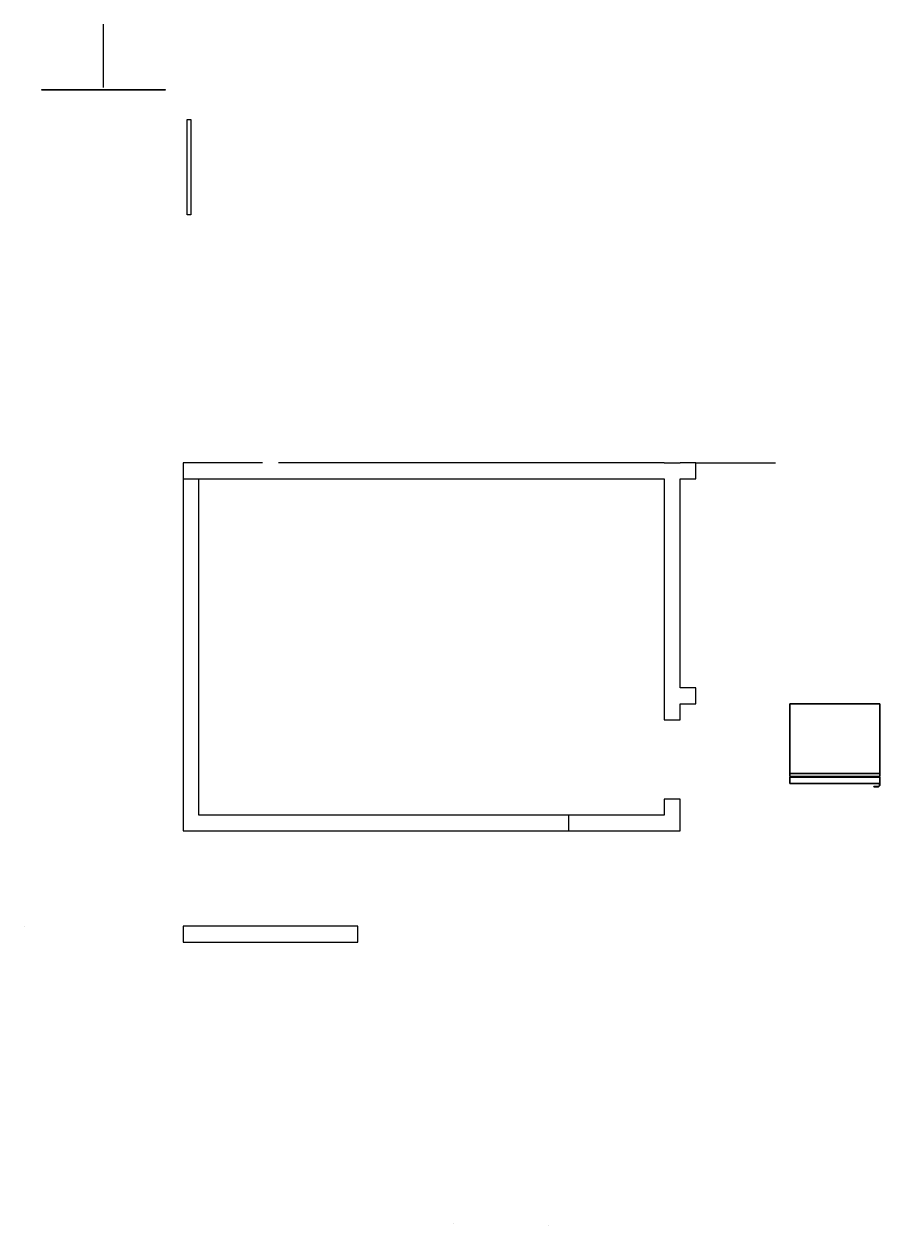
# Model space of a CAD drawing. Header units: metres. Extents: x 270 to 916, y 105 to 559.
# Drawn here: x 593.1 to 916.1, y 105.2 to 559 of the extents above; entities that cross this region are included whole.
import ezdxf

# ---------------------------------------------------------------- set-up
doc = ezdxf.new("R2010")
doc.units = ezdxf.units.M
doc.header["$MEASUREMENT"] = 0
for name, color, linetype in [('Ceiling', 6, 'Continuous'), ('Doors', 2, 'Continuous'), ('Equip', 2, 'Continuous'), ('Floor1', 3, 'Continuous'), ('Glass', 5, 'Continuous'), ('Metal', 7, 'Continuous'), ('Walls', 1, 'Continuous')]:
    doc.layers.add(name, color=color, linetype=linetype)

msp = doc.modelspace()

# ---------------------------------------------------------------- linework, layer by layer
msp.add_line((846.61, 393.37), (876.61, 393.37))
at = {"layer": 'Ceiling', "extrusion": (0, -1, 2.22045e-16)}
msp.add_line((623.08, 535.02, 276.49), (623.08, 559.02, 276.49), dxfattribs=at)
at = {"layer": 'Doors', "elevation": 108}
msp.add_lwpolyline([(654.58, 523.02), (656.08, 523.02), (656.08, 487.02), (654.58, 487.02)], close=True, dxfattribs=at)
at = {"layer": 'Equip', "linetype": 'ByBlock', "lineweight": -2}
for points in [[(882.06, 302.38, 73.48), (882.06, 302.38, 2.74), (882.06, 274.96, 2.74), (882.06, 274.96, 73.48)], [(916.06, 302.38, 2.74), (882.06, 302.38, 2.74), (882.06, 302.38, 73.48), (916.06, 302.38, 73.48)], [(882.06, 274.96, 2.74), (882.06, 302.38, 2.74), (916.06, 302.38, 2.74), (916.06, 274.96, 2.74)], [(916.06, 302.38, 73.48), (882.06, 302.38, 73.48), (882.06, 274.96, 73.48), (916.06, 274.96, 73.48)], [(882.06, 302.38, 2.74), (882.06, 302.38), (882.06, 276.06), (882.06, 276.06, 2.74)], [(916.06, 302.38), (882.06, 302.38), (882.06, 302.38, 2.74), (916.06, 302.38, 2.74)], [(882.06, 276.06), (882.06, 302.38), (916.06, 302.38), (916.06, 276.06)], [(916.06, 302.38, 2.74), (882.06, 302.38, 2.74), (882.06, 276.06, 2.74), (916.06, 276.06, 2.74)], [(916.06, 274.96, 2.74), (916.06, 302.38, 2.74), (916.06, 302.38, 73.48), (916.06, 274.96, 73.48)], [(916.06, 276.06), (916.06, 302.38), (916.06, 302.38, 2.74), (916.06, 276.06, 2.74)], [(916.06, 276.06, 2.74), (882.06, 276.06, 2.74), (882.06, 274.96, 2.74), (916.06, 274.96, 2.74)], [(916.06, 276.06), (916.06, 274.96, 2.74), (882.06, 274.96, 2.74), (882.06, 276.06)], [(882.06, 276.06), (916.06, 276.06), (916.06, 276.06, 2.74), (882.06, 276.06, 2.74)], [(882.06, 274.96, 2.74), (916.06, 274.96, 2.74), (916.06, 274.96, 73.48), (882.06, 274.96, 73.48)], [(882.06, 274.68, 73.48), (882.06, 274.68, 52.37), (882.06, 272.22, 52.37), (882.06, 272.22, 73.48)], [(916.06, 274.68, 52.37), (882.06, 274.68, 52.37), (882.06, 274.68, 73.48), (916.06, 274.68, 73.48)], [(882.06, 272.22, 52.37), (882.06, 274.68, 52.37), (916.06, 274.68, 52.37), (916.06, 272.22, 52.37)], [(916.06, 274.68, 73.48), (882.06, 274.68, 73.48), (882.06, 272.22, 73.48), (916.06, 272.22, 73.48)], [(882.06, 274.68, 51.55), (882.06, 274.68, 2.74), (882.06, 272.22, 2.74), (882.06, 272.22, 51.55)], [(916.06, 274.68, 2.74), (882.06, 274.68, 2.74), (882.06, 274.68, 51.55), (916.06, 274.68, 51.55)], [(882.06, 272.22, 2.74), (882.06, 274.68, 2.74), (916.06, 274.68, 2.74), (916.06, 272.22, 2.74)], [(916.06, 274.68, 51.55), (882.06, 274.68, 51.55), (882.06, 272.22, 51.55), (916.06, 272.22, 51.55)], [(916.06, 274.96, 2.74), (916.06, 276.06), (916.06, 276.06), (916.06, 276.06, 2.74)], [(916.06, 272.22, 52.37), (916.06, 274.68, 52.37), (916.06, 274.68, 73.48), (916.06, 272.22, 73.48)], [(916.06, 272.22, 2.74), (916.06, 274.68, 2.74), (916.06, 274.68, 51.55), (916.06, 272.22, 51.55)], [(882.06, 272.22, 52.37), (916.06, 272.22, 52.37), (916.06, 272.22, 73.48), (882.06, 272.22, 73.48)], [(882.06, 272.22, 2.74), (916.06, 272.22, 2.74), (916.06, 272.22, 51.55), (882.06, 272.22, 51.55)], [(913.73, 271.19, 73.48), (913.73, 271.05, 73.48), (915.37, 271.05, 73.48), (915.37, 271.19, 73.48)], [(913.73, 271.19, 51.55), (913.73, 271.05, 51.55), (915.37, 271.05, 51.55), (915.37, 271.19, 51.55)], [(915.37, 271.05, 52.37), (913.73, 271.05, 52.37), (913.73, 271.19, 52.37), (915.37, 271.19, 52.37)], [(913.73, 271.05, 52.37), (913.73, 271.19, 52.37), (913.73, 271.19, 73.48), (913.73, 271.05, 73.48)], [(913.73, 271.19, 52.37), (915.37, 271.19, 52.37), (915.37, 271.19, 73.48), (913.73, 271.19, 73.48)], [(913.73, 271.05, 2.74), (913.73, 271.19, 2.74), (913.73, 271.19, 51.55), (913.73, 271.05, 51.55)], [(913.73, 271.19, 2.74), (915.37, 271.19, 2.74), (915.37, 271.19, 51.55), (913.73, 271.19, 51.55)], [(915.37, 271.05, 52.37), (913.73, 271.05, 52.37), (913.73, 271.05, 73.48), (915.37, 271.05, 73.48)], [(915.37, 271.05, 2.74), (913.73, 271.05, 2.74), (913.73, 271.05, 51.55), (915.37, 271.05, 51.55)], [(915.37, 271.19, 73.48), (915.37, 271.05, 73.48), (915.53, 271.07, 73.48), (915.5, 271.2, 73.48)], [(915.5, 271.2, 51.55), (915.37, 271.19, 51.55), (915.37, 271.05, 51.55), (915.53, 271.07, 51.55)], [(915.53, 271.07, 52.37), (915.37, 271.05, 52.37), (915.37, 271.19, 52.37), (915.5, 271.2, 52.37)], [(915.37, 271.19, 52.37), (915.5, 271.2, 52.37), (915.5, 271.2, 73.48), (915.37, 271.19, 73.48)], [(915.37, 271.19, 2.74), (915.5, 271.2, 2.74), (915.5, 271.2, 51.55), (915.37, 271.19, 51.55)], [(915.53, 271.07, 52.37), (915.37, 271.05, 52.37), (915.37, 271.05, 73.48), (915.53, 271.07, 73.48)], [(915.53, 271.07, 2.74), (915.37, 271.05, 2.74), (915.37, 271.05, 51.55), (915.53, 271.07, 51.55)], [(915.61, 271.25, 73.48), (915.5, 271.2, 73.48), (915.53, 271.07, 73.48), (915.68, 271.13, 73.48)], [(915.5, 271.2, 51.55), (915.53, 271.07, 51.55), (915.68, 271.13, 51.55), (915.61, 271.25, 51.55)], [(915.53, 271.07, 52.37), (915.5, 271.2, 52.37), (915.61, 271.25, 52.37), (915.68, 271.13, 52.37)], [(915.5, 271.2, 52.37), (915.61, 271.25, 52.37), (915.61, 271.25, 73.48), (915.5, 271.2, 73.48)], [(915.5, 271.2, 2.74), (915.61, 271.25, 2.74), (915.61, 271.25, 51.55), (915.5, 271.2, 51.55)], [(915.68, 271.13, 52.37), (915.53, 271.07, 52.37), (915.53, 271.07, 73.48), (915.68, 271.13, 73.48)], [(915.68, 271.13, 2.74), (915.53, 271.07, 2.74), (915.53, 271.07, 51.55), (915.68, 271.13, 51.55)], [(915.61, 271.25, 73.48), (915.68, 271.13, 73.48), (915.81, 271.23, 73.48), (915.71, 271.33, 73.48)], [(915.71, 271.33, 51.55), (915.61, 271.25, 51.55), (915.68, 271.13, 51.55), (915.81, 271.23, 51.55)], [(915.81, 271.23, 52.37), (915.68, 271.13, 52.37), (915.61, 271.25, 52.37), (915.71, 271.33, 52.37)], [(915.61, 271.25, 52.37), (915.71, 271.33, 52.37), (915.71, 271.33, 73.48), (915.61, 271.25, 73.48)], [(915.61, 271.25, 2.74), (915.71, 271.33, 2.74), (915.71, 271.33, 51.55), (915.61, 271.25, 51.55)], [(915.81, 271.23, 52.37), (915.68, 271.13, 52.37), (915.68, 271.13, 73.48), (915.81, 271.23, 73.48)], [(915.81, 271.23, 2.74), (915.68, 271.13, 2.74), (915.68, 271.13, 51.55), (915.81, 271.23, 51.55)], [(915.79, 271.43, 73.48), (915.71, 271.33, 73.48), (915.81, 271.23, 73.48), (915.91, 271.36, 73.48)], [(915.71, 271.33, 51.55), (915.81, 271.23, 51.55), (915.91, 271.36, 51.55), (915.79, 271.43, 51.55)], [(915.81, 271.23, 52.37), (915.71, 271.33, 52.37), (915.79, 271.43, 52.37), (915.91, 271.36, 52.37)], [(915.71, 271.33, 52.37), (915.79, 271.43, 52.37), (915.79, 271.43, 73.48), (915.71, 271.33, 73.48)], [(915.71, 271.33, 2.74), (915.79, 271.43, 2.74), (915.79, 271.43, 51.55), (915.71, 271.33, 51.55)], [(915.84, 271.54, 73.48), (915.79, 271.43, 73.48), (915.91, 271.36, 73.48), (915.97, 271.51, 73.48)], [(915.84, 271.54, 51.55), (915.79, 271.43, 51.55), (915.91, 271.36, 51.55), (915.97, 271.51, 51.55)], [(915.91, 271.36, 52.37), (915.79, 271.43, 52.37), (915.84, 271.54, 52.37), (915.97, 271.51, 52.37)], [(915.79, 271.43, 52.37), (915.84, 271.54, 52.37), (915.84, 271.54, 73.48), (915.79, 271.43, 73.48)], [(915.79, 271.43, 2.74), (915.84, 271.54, 2.74), (915.84, 271.54, 51.55), (915.79, 271.43, 51.55)], [(915.91, 271.36, 52.37), (915.81, 271.23, 52.37), (915.81, 271.23, 73.48), (915.91, 271.36, 73.48)], [(915.91, 271.36, 2.74), (915.81, 271.23, 2.74), (915.81, 271.23, 51.55), (915.91, 271.36, 51.55)], [(915.84, 271.54, 73.48), (915.97, 271.51, 73.48), (915.99, 271.67, 73.48), (915.85, 271.67, 73.48)], [(915.84, 271.54, 51.55), (915.97, 271.51, 51.55), (915.99, 271.67, 51.55), (915.85, 271.67, 51.55)], [(915.99, 271.67, 52.37), (915.97, 271.51, 52.37), (915.84, 271.54, 52.37), (915.85, 271.67, 52.37)], [(915.84, 271.54, 52.37), (915.85, 271.67, 52.37), (915.85, 271.67, 73.48), (915.84, 271.54, 73.48)], [(915.84, 271.54, 2.74), (915.85, 271.67, 2.74), (915.85, 271.67, 51.55), (915.84, 271.54, 51.55)], [(915.85, 272.22, 73.48), (915.85, 271.67, 73.48), (915.99, 271.67, 73.48), (915.99, 272.22, 73.48)], [(915.85, 272.22, 51.55), (915.85, 271.67, 51.55), (915.99, 271.67, 51.55), (915.99, 272.22, 51.55)], [(915.99, 271.67, 52.37), (915.85, 271.67, 52.37), (915.85, 272.22, 52.37), (915.99, 272.22, 52.37)], [(915.85, 271.67, 52.37), (915.85, 272.22, 52.37), (915.85, 272.22, 73.48), (915.85, 271.67, 73.48)], [(915.85, 272.22, 52.37), (915.99, 272.22, 52.37), (915.99, 272.22, 73.48), (915.85, 272.22, 73.48)], [(915.85, 271.67, 2.74), (915.85, 272.22, 2.74), (915.85, 272.22, 51.55), (915.85, 271.67, 51.55)], [(915.85, 272.22, 2.74), (915.99, 272.22, 2.74), (915.99, 272.22, 51.55), (915.85, 272.22, 51.55)], [(915.97, 271.51, 52.37), (915.91, 271.36, 52.37), (915.91, 271.36, 73.48), (915.97, 271.51, 73.48)], [(915.97, 271.51, 2.74), (915.91, 271.36, 2.74), (915.91, 271.36, 51.55), (915.97, 271.51, 51.55)], [(915.99, 271.67, 52.37), (915.97, 271.51, 52.37), (915.97, 271.51, 73.48), (915.99, 271.67, 73.48)], [(915.99, 271.67, 2.74), (915.97, 271.51, 2.74), (915.97, 271.51, 51.55), (915.99, 271.67, 51.55)], [(915.99, 272.22, 52.37), (915.99, 271.67, 52.37), (915.99, 271.67, 73.48), (915.99, 272.22, 73.48)], [(915.99, 272.22, 2.74), (915.99, 271.67, 2.74), (915.99, 271.67, 51.55), (915.99, 272.22, 51.55)]]:
    msp.add_3dface(points, dxfattribs=at)
at = {"layer": 'Equip', "color": 0, "linetype": 'ByBlock', "lineweight": -2}
msp.add_3dface([(882.06, 276.06), (882.06, 276.06), (882.06, 274.96, 2.74), (882.06, 276.06, 2.74)], dxfattribs=at)
at = {"layer": 'Floor1', "elevation": 96}
msp.add_lwpolyline([(653.08, 387.37), (834.61, 387.37)], dxfattribs=at)
at = {"layer": 'Glass', "elevation": 108}
msp.add_lwpolyline([(646.36, 534.11), (599.8, 534.11), (599.8, 534.36), (646.36, 534.36)], close=True, dxfattribs=at)
at = {"layer": 'Metal', "extrusion": (0, -1, 2.22045e-16)}
for p, q in [((755.08, 106.23), (755.08, 106.23, 84)), ((791.08, 105.23), (791.08, 105.23, 84))]:
    msp.add_line(p, q, dxfattribs=at)
at = {"layer": 'Walls'}
for p, q in [((683.08, 393.37), (653.08, 393.37)), ((653.08, 393.37), (653.08, 254.38)), ((834.61, 393.37), (689.08, 393.37)), ((834.61, 393.37), (840.61, 393.37)), ((846.61, 393.37), (840.61, 393.37)), ((846.61, 387.37), (846.61, 393.37)), ((659.08, 260.38), (659.08, 387.37)), ((659.08, 387.37), (834.61, 387.37)), ((834.61, 387.37), (834.61, 296.38)), ((840.61, 308.38), (840.61, 387.37)), ((840.61, 387.37), (846.61, 387.37)), ((653.08, 311.63, 108), (653.08, 311.63, 96)), ((846.61, 308.38), (840.61, 308.38)), ((846.61, 302.38), (846.61, 308.38)), ((840.61, 296.38), (840.61, 302.38)), ((840.61, 302.38), (846.61, 302.38)), ((834.61, 296.38), (840.61, 296.38)), ((840.61, 266.38), (834.61, 266.38)), ((834.61, 266.38), (834.61, 260.38)), ((840.61, 254.38), (840.61, 266.38)), ((834.61, 260.38), (659.08, 260.38)), ((798.61, 254.38, 144), (798.61, 260.38, 144)), ((653.08, 254.38), (840.61, 254.38)), ((593.08, 218.38, 58.15), (593.08, 218.38, 94.15)), ((719.08, 218.38, 38.31), (653.08, 218.38, 94.15)), ((719.08, 218.38, 8.31), (719.08, 218.38, 38.31))]:
    msp.add_line(p, q, dxfattribs=at)
msp.add_lwpolyline([(719.08, 218.38), (653.08, 218.38), (653.08, 212.38), (719.08, 212.38)], close=True, dxfattribs=at)

doc.saveas('drawing.dxf')
